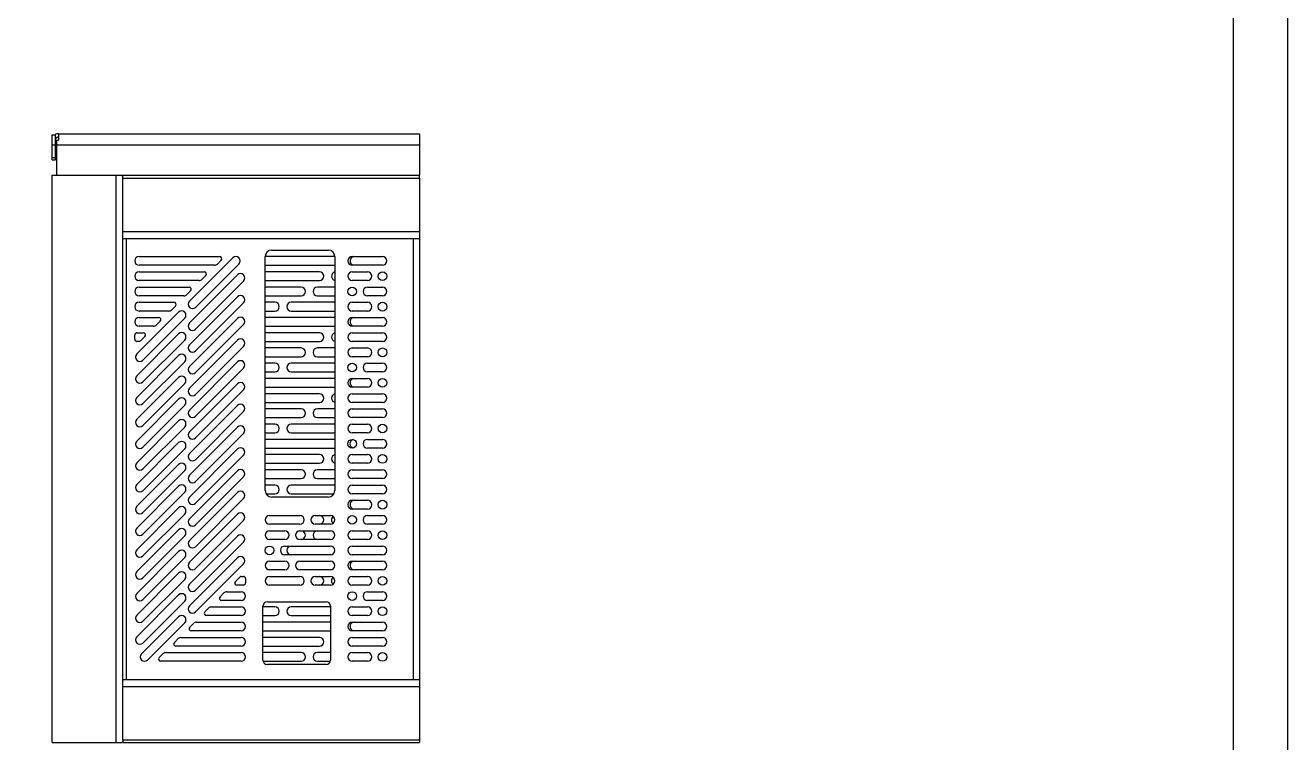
# Model space of a CAD drawing. Header units: millimetres. Extents: x -177 to 18421, y -5017 to 3255.
# Drawn here: x 4668 to 5248, y 1570 to 1900 of the extents above; entities that cross this region are included whole.
import ezdxf

# ---------------------------------------------------------------- set-up
doc = ezdxf.new("R2010")
doc.units = ezdxf.units.MM
doc.header["$LTSCALE"] = 46.255
doc.layers.get('0').update_dxf_attribs({"linetype": 'CONTINUOUS'})

msp = doc.modelspace()

# ---------------------------------------------------------------- linework, layer by layer
at = {"color": 3, "linetype": 'Continuous'}
for p, q in [((4679.96, 1837.986), (4679.96, 1849.486)), ((4681.96, 1846.986), (4681.96, 1830.952)), ((4681.96, 1846.986), (4682.96, 1846.986)), ((4682.96, 1849.986), (4682.96, 1846.986)), ((4682.96, 1849.986), (4848.96, 1849.986)), ((4848.96, 1849.986), (4848.96, 1830.952)), ((4681.96, 1844.786), (4848.96, 1844.786)), ((4679.96, 1570.12), (4679.96, 1830.852)), ((4679.96, 1830.852), (4712.058, 1830.852)), ((4681.96, 1830.952), (4848.96, 1830.952)), ((4707.454, 1830.852), (4707.437, 1830.952)), ((4708.932, 1830.852), (4708.914, 1830.952)), ((4709.46, 1570.12), (4709.46, 1830.852)), ((4712.46, 1830.465), (4712.339, 1830.465)), ((4712.46, 1571.419), (4712.46, 1829.553)), ((4712.46, 1829.553), (4848.96, 1829.553)), ((4824.988, 1830.852), (4825.006, 1830.952)), ((4826.465, 1830.852), (4826.483, 1830.952)), ((4848.96, 1829.553), (4848.96, 1571.419)), ((4712.46, 1805.073), (4848.96, 1805.073)), ((4712.46, 1801.869), (4848.96, 1801.869)), ((4713.96, 1801.869), (4713.96, 1599.103)), ((4845.96, 1801.869), (4845.96, 1599.103)), ((4780.96, 1796.486), (4806.96, 1796.486)), ((4719.96, 1793.489), (4756.975, 1793.489)), ((4754.56, 1789.489), (4719.96, 1789.489)), ((4743.131, 1772.989), (4763.046, 1792.903)), ((4765.874, 1790.075), (4745.96, 1770.161)), ((4757.682, 1791.782), (4755.975, 1790.075)), ((4777.96, 1685.986), (4777.96, 1793.486)), ((4809.96, 1793.486), (4809.96, 1685.986)), ((4817.96, 1793.486), (4831.96, 1793.486)), ((4831.96, 1789.486), (4817.96, 1789.486)), ((4719.96, 1786.489), (4749.975, 1786.489)), ((4743.131, 1762.989), (4765.217, 1785.075)), ((4750.682, 1784.782), (4748.975, 1783.075)), ((4817.96, 1786.486), (4824.96, 1786.486)), ((4747.56, 1782.489), (4719.96, 1782.489)), ((4719.96, 1779.489), (4742.975, 1779.489)), ((4743.682, 1777.782), (4741.975, 1776.075)), ((4768.046, 1782.246), (4745.96, 1760.161)), ((4824.96, 1782.486), (4817.96, 1782.486)), ((4824.96, 1779.486), (4831.96, 1779.486)), ((4740.56, 1775.489), (4719.96, 1775.489)), ((4719.96, 1772.489), (4735.975, 1772.489)), ((4743.131, 1752.989), (4765.217, 1775.075)), ((4768.046, 1772.246), (4745.96, 1750.161)), ((4817.96, 1772.486), (4824.96, 1772.486)), ((4831.96, 1775.486), (4824.96, 1775.486)), ((4718.874, 1748.732), (4738.131, 1767.989)), ((4733.56, 1768.489), (4719.96, 1768.489)), ((4719.96, 1765.489), (4728.975, 1765.489)), ((4740.96, 1765.161), (4721.702, 1745.903)), ((4736.682, 1770.782), (4734.975, 1769.075)), ((4824.96, 1768.486), (4817.96, 1768.486)), ((4817.96, 1765.486), (4831.96, 1765.486)), ((4726.56, 1761.489), (4719.96, 1761.489)), ((4729.682, 1763.782), (4727.975, 1762.075)), ((4743.131, 1742.989), (4765.217, 1765.075)), ((4768.046, 1762.246), (4745.96, 1740.161)), ((4831.96, 1761.486), (4817.96, 1761.486)), ((4717.96, 1755.489), (4717.96, 1757.489)), ((4718.874, 1738.732), (4738.131, 1757.989)), ((4718.96, 1758.489), (4721.975, 1758.489)), ((4719.975, 1754.489), (4718.96, 1754.489)), ((4722.682, 1756.782), (4720.682, 1754.782)), ((4740.96, 1755.161), (4721.702, 1735.903)), ((4743.131, 1732.989), (4765.217, 1755.075)), ((4817.96, 1758.486), (4831.96, 1758.486)), ((4831.96, 1754.486), (4817.96, 1754.486)), ((4718.874, 1728.732), (4738.131, 1747.989)), ((4768.046, 1752.246), (4745.96, 1730.161)), ((4817.96, 1751.486), (4824.96, 1751.486)), ((4740.96, 1745.161), (4721.702, 1725.903)), ((4743.131, 1722.989), (4765.217, 1745.075)), ((4768.046, 1742.246), (4745.96, 1720.161)), ((4824.96, 1747.486), (4817.96, 1747.486)), ((4824.96, 1744.486), (4831.96, 1744.486)), ((4718.874, 1718.732), (4738.131, 1737.989)), ((4817.96, 1737.486), (4824.96, 1737.486)), ((4831.96, 1740.486), (4824.96, 1740.486)), ((4740.96, 1735.161), (4721.702, 1715.903)), ((4743.131, 1712.989), (4765.217, 1735.075)), ((4768.046, 1732.246), (4745.96, 1710.161)), ((4824.96, 1733.486), (4817.96, 1733.486)), ((4817.96, 1730.486), (4831.96, 1730.486)), ((4718.874, 1708.732), (4738.131, 1727.989)), ((4740.96, 1725.161), (4721.702, 1705.903)), ((4743.131, 1702.989), (4765.217, 1725.075)), ((4831.96, 1726.486), (4817.96, 1726.486)), ((4768.046, 1722.246), (4745.96, 1700.161)), ((4817.96, 1723.486), (4831.96, 1723.486)), ((4831.96, 1719.486), (4817.96, 1719.486)), ((4718.874, 1698.732), (4738.131, 1717.989)), ((4740.96, 1715.161), (4721.702, 1695.903)), ((4743.131, 1692.989), (4765.217, 1715.075)), ((4817.96, 1716.486), (4824.96, 1716.486)), ((4718.874, 1688.732), (4738.131, 1707.989)), ((4768.046, 1712.246), (4745.96, 1690.161)), ((4824.96, 1712.486), (4817.96, 1712.486)), ((4824.96, 1709.486), (4831.96, 1709.486)), ((4740.96, 1705.161), (4721.702, 1685.903)), ((4743.131, 1682.989), (4765.217, 1705.075)), ((4768.046, 1702.246), (4745.96, 1680.161)), ((4817.96, 1702.486), (4824.96, 1702.486)), ((4831.96, 1705.486), (4824.96, 1705.486)), ((4718.874, 1678.732), (4738.131, 1697.989)), ((4824.96, 1698.486), (4817.96, 1698.486)), ((4817.96, 1695.486), (4831.96, 1695.486)), ((4740.96, 1695.161), (4721.702, 1675.903)), ((4743.131, 1672.989), (4765.217, 1695.075)), ((4768.046, 1692.246), (4745.96, 1670.161)), ((4831.96, 1691.486), (4817.96, 1691.486)), ((4718.874, 1668.732), (4738.131, 1687.989)), ((4740.96, 1685.161), (4721.702, 1665.903)), ((4743.131, 1662.989), (4765.217, 1685.075)), ((4817.96, 1688.486), (4831.96, 1688.486)), ((4831.96, 1684.486), (4817.96, 1684.486)), ((4768.046, 1682.246), (4745.96, 1660.161)), ((4806.96, 1682.986), (4780.96, 1682.986)), ((4817.96, 1681.486), (4824.96, 1681.486)), ((4718.874, 1658.732), (4738.131, 1677.989)), ((4740.96, 1675.161), (4721.702, 1655.903)), ((4743.131, 1652.989), (4765.217, 1675.075)), ((4768.046, 1672.246), (4745.96, 1650.161)), ((4779.96, 1674.486), (4793.96, 1674.486)), ((4800.96, 1674.486), (4807.96, 1674.486)), ((4824.96, 1677.486), (4817.96, 1677.486)), ((4824.96, 1674.486), (4831.96, 1674.486)), ((4718.874, 1648.732), (4738.131, 1667.989)), ((4793.96, 1670.486), (4779.96, 1670.486)), ((4779.96, 1667.486), (4786.96, 1667.486)), ((4793.96, 1667.486), (4807.96, 1667.486)), ((4807.96, 1670.486), (4800.96, 1670.486)), ((4817.96, 1667.486), (4824.96, 1667.486)), ((4831.96, 1670.486), (4824.96, 1670.486)), ((4740.96, 1665.161), (4721.702, 1645.903)), ((4743.131, 1642.989), (4765.217, 1665.075)), ((4768.046, 1662.246), (4745.96, 1640.161)), ((4786.96, 1663.486), (4779.96, 1663.486)), ((4807.96, 1663.486), (4793.96, 1663.486)), ((4824.96, 1663.486), (4817.96, 1663.486)), ((4718.874, 1638.732), (4738.131, 1657.989)), ((4740.96, 1655.161), (4721.702, 1635.903)), ((4743.131, 1632.989), (4765.217, 1655.075)), ((4786.96, 1660.486), (4807.96, 1660.486)), ((4807.96, 1656.486), (4786.96, 1656.486)), ((4817.96, 1660.486), (4831.96, 1660.486)), ((4831.96, 1656.486), (4817.96, 1656.486)), ((4768.046, 1652.246), (4745.96, 1630.161)), ((4779.96, 1653.486), (4786.96, 1653.486)), ((4786.96, 1649.486), (4779.96, 1649.486)), ((4793.96, 1653.486), (4807.96, 1653.486)), ((4807.96, 1649.486), (4793.96, 1649.486)), ((4817.96, 1653.486), (4831.96, 1653.486)), ((4831.96, 1649.486), (4817.96, 1649.486)), ((4718.874, 1628.732), (4738.131, 1647.989)), ((4740.96, 1645.161), (4721.702, 1625.903)), ((4764.238, 1644.196), (4766.238, 1646.196)), ((4766.945, 1646.489), (4767.96, 1646.489)), ((4768.96, 1645.489), (4768.96, 1643.489)), ((4779.96, 1646.486), (4793.96, 1646.486)), ((4800.96, 1646.486), (4807.96, 1646.486)), ((4817.96, 1646.486), (4824.96, 1646.486)), ((4718.874, 1618.732), (4738.131, 1637.989)), ((4757.238, 1637.196), (4758.945, 1638.903)), ((4760.359, 1639.489), (4766.96, 1639.489)), ((4767.96, 1642.489), (4764.945, 1642.489)), ((4793.96, 1642.486), (4779.96, 1642.486)), ((4807.96, 1642.486), (4800.96, 1642.486)), ((4824.96, 1642.486), (4817.96, 1642.486)), ((4824.96, 1639.486), (4831.96, 1639.486)), ((4740.96, 1635.161), (4721.702, 1615.903)), ((4750.238, 1630.196), (4751.945, 1631.903)), ((4753.359, 1632.489), (4766.96, 1632.489)), ((4766.96, 1635.489), (4757.945, 1635.489)), ((4776.96, 1608.086), (4776.96, 1632.886)), ((4778.96, 1634.886), (4805.96, 1634.886)), ((4807.96, 1632.886), (4807.96, 1608.086)), ((4817.96, 1632.486), (4824.96, 1632.486)), ((4831.96, 1635.486), (4824.96, 1635.486)), ((4721.046, 1610.903), (4738.131, 1627.989)), ((4766.96, 1628.489), (4750.945, 1628.489)), ((4824.96, 1628.486), (4817.96, 1628.486)), ((4740.96, 1625.161), (4723.874, 1608.075)), ((4743.238, 1623.196), (4744.945, 1624.903)), ((4766.96, 1621.489), (4743.945, 1621.489)), ((4746.359, 1625.489), (4766.96, 1625.489)), ((4817.96, 1625.486), (4831.96, 1625.486)), ((4831.96, 1621.486), (4817.96, 1621.486)), ((4736.238, 1616.196), (4737.945, 1617.903)), ((4766.96, 1614.489), (4736.945, 1614.489)), ((4739.359, 1618.489), (4766.96, 1618.489)), ((4817.96, 1618.486), (4831.96, 1618.486)), ((4831.96, 1614.486), (4817.96, 1614.486)), ((4729.238, 1609.196), (4730.945, 1610.903)), ((4732.359, 1611.489), (4766.96, 1611.489)), ((4817.96, 1611.486), (4824.96, 1611.486)), ((4766.96, 1607.489), (4729.945, 1607.489)), ((4805.96, 1606.086), (4778.96, 1606.086)), ((4824.96, 1607.486), (4817.96, 1607.486)), ((4712.46, 1599.103), (4848.96, 1599.103)), ((4712.46, 1595.899), (4848.96, 1595.899)), ((4679.96, 1570.12), (4712.058, 1570.12)), ((4712.46, 1571.419), (4848.96, 1571.419))]:
    msp.add_line(p, q, dxfattribs=at)
at = {"color": 7, "linetype": 'Continuous'}
for p, q in [((4679.96, 1849.486), (4681.46, 1849.486)), ((4681.46, 1837.986), (4681.46, 1849.486)), ((4679.96, 1844.786), (4681.46, 1844.786)), ((4679.96, 1838.986), (4681.46, 1838.986)), ((4679.96, 1837.986), (4681.46, 1837.986)), ((4712.46, 1829.553), (4712.46, 1830.852)), ((4712.46, 1830.852), (4848.96, 1830.852)), ((4848.96, 1829.553), (4848.96, 1830.852)), ((4809.96, 1793.486), (4777.96, 1793.486)), ((4777.96, 1789.486), (4809.96, 1789.486)), ((4802.96, 1786.486), (4777.96, 1786.486)), ((4777.96, 1782.486), (4802.96, 1782.486)), ((4794.46, 1779.486), (4777.96, 1779.486)), ((4809.96, 1779.486), (4801.96, 1779.486)), ((4777.96, 1775.486), (4794.46, 1775.486)), ((4782.46, 1772.486), (4777.96, 1772.486)), ((4809.96, 1772.486), (4789.96, 1772.486)), ((4801.96, 1775.486), (4809.96, 1775.486)), ((4777.96, 1768.486), (4782.46, 1768.486)), ((4809.96, 1765.486), (4777.96, 1765.486)), ((4789.96, 1768.486), (4809.96, 1768.486)), ((4777.96, 1761.486), (4809.96, 1761.486)), ((4802.96, 1758.486), (4777.96, 1758.486)), ((4777.96, 1754.486), (4802.96, 1754.486)), ((4794.46, 1751.486), (4777.96, 1751.486)), ((4809.96, 1751.486), (4801.96, 1751.486)), ((4777.96, 1747.486), (4794.46, 1747.486)), ((4782.46, 1744.486), (4777.96, 1744.486)), ((4809.96, 1744.486), (4789.96, 1744.486)), ((4801.96, 1747.486), (4809.96, 1747.486)), ((4777.96, 1740.486), (4782.46, 1740.486)), ((4809.96, 1737.486), (4777.96, 1737.486)), ((4789.96, 1740.486), (4809.96, 1740.486)), ((4777.96, 1733.486), (4809.96, 1733.486)), ((4802.96, 1730.486), (4777.96, 1730.486)), ((4777.96, 1726.486), (4802.96, 1726.486)), ((4794.46, 1723.486), (4777.96, 1723.486)), ((4777.96, 1719.486), (4794.46, 1719.486)), ((4809.96, 1723.486), (4801.96, 1723.486)), ((4801.96, 1719.486), (4809.96, 1719.486)), ((4782.46, 1716.486), (4777.96, 1716.486)), ((4809.96, 1716.486), (4789.96, 1716.486)), ((4777.96, 1712.486), (4782.46, 1712.486)), ((4809.96, 1709.486), (4777.96, 1709.486)), ((4789.96, 1712.486), (4809.96, 1712.486)), ((4777.96, 1705.486), (4809.96, 1705.486)), ((4802.96, 1702.486), (4777.96, 1702.486)), ((4777.96, 1698.486), (4802.96, 1698.486)), ((4794.46, 1695.486), (4777.96, 1695.486)), ((4809.96, 1695.486), (4801.96, 1695.486)), ((4777.96, 1691.486), (4794.46, 1691.486)), ((4801.96, 1691.486), (4809.96, 1691.486)), ((4782.46, 1688.486), (4777.96, 1688.486)), ((4778.423, 1684.486), (4782.46, 1684.486)), ((4809.96, 1688.486), (4789.96, 1688.486)), ((4789.96, 1684.486), (4809.496, 1684.486)), ((4782.46, 1632.486), (4776.96, 1632.486)), ((4807.96, 1632.486), (4789.96, 1632.486)), ((4776.96, 1628.486), (4782.46, 1628.486)), ((4789.96, 1628.486), (4807.96, 1628.486)), ((4807.96, 1625.486), (4776.96, 1625.486)), ((4776.96, 1621.486), (4807.96, 1621.486)), ((4802.96, 1618.486), (4776.96, 1618.486)), ((4776.96, 1614.486), (4802.96, 1614.486)), ((4794.46, 1611.486), (4776.96, 1611.486)), ((4807.96, 1611.486), (4801.96, 1611.486)), ((4777.079, 1607.486), (4794.46, 1607.486)), ((4801.96, 1607.486), (4807.84, 1607.486)), ((4712.46, 1571.419), (4712.46, 1570.12)), ((4712.46, 1570.12), (4848.96, 1570.12)), ((4848.96, 1571.419), (4848.96, 1570.12))]:
    msp.add_line(p, q, dxfattribs=at)
for points in [[(3698.242, 1111.998), (5248.242, 1111.998), (5248.242, 2211.998), (3698.242, 2211.998)], [(3723.242, 1136.998), (5223.242, 1136.998), (5223.242, 2186.998), (3723.242, 2186.998)]]:
    msp.add_lwpolyline(points, close=True, dxfattribs=at)
at = {"color": 3, "linetype": 'Continuous'}
for centre in [(4831.96, 1784.486), (4817.96, 1777.486), (4831.96, 1770.486), (4831.96, 1749.486), (4817.96, 1742.486), (4831.96, 1735.486), (4831.96, 1714.486), (4817.96, 1707.486), (4831.96, 1700.486), (4831.96, 1679.486), (4817.96, 1672.486), (4831.96, 1665.486), (4779.96, 1658.486), (4831.96, 1644.486), (4817.96, 1637.486), (4831.96, 1630.486), (4831.96, 1609.486)]:
    msp.add_circle(centre, 2, dxfattribs=at)
for centre, radius, start, end in [((4682.96, 1846.986), 3, 90, 121.874773), ((4780.96, 1793.486), 3, 90, 180), ((4806.96, 1793.486), 3, 0, 90), ((4719.96, 1791.489), 2, 90, 270), ((4754.56, 1791.489), 2, 270, 315), ((4756.975, 1792.489), 1, 315, 90), ((4764.46, 1791.489), 2, 315, 135), ((4817.96, 1791.486), 2, 90, 270), ((4831.96, 1791.486), 2, 270, 90), ((4719.96, 1784.489), 2, 90, 270), ((4747.56, 1784.489), 2, 270, 315), ((4749.975, 1785.489), 1, 315, 90), ((4766.631, 1783.661), 2, 315, 135), ((4817.96, 1784.486), 2, 90, 270), ((4824.96, 1784.486), 2, 270, 90), ((4719.96, 1777.489), 2, 90, 270), ((4742.975, 1778.489), 1, 315, 90), ((4824.96, 1777.486), 2, 90, 270), ((4831.96, 1777.486), 2, 270, 90), ((4719.96, 1770.489), 2, 90, 270), ((4735.975, 1771.489), 1, 315, 90), ((4740.56, 1777.489), 2, 270, 315), ((4744.546, 1771.575), 2, 135, 315), ((4766.631, 1773.661), 2, 315, 135), ((4817.96, 1770.486), 2, 90, 270), ((4824.96, 1770.486), 2, 270, 90), ((4719.96, 1763.489), 2, 90, 270), ((4728.975, 1764.489), 1, 315, 90), ((4733.56, 1770.489), 2, 270, 315), ((4739.546, 1766.575), 2, 315, 135), ((4766.631, 1763.661), 2, 315, 135), ((4817.96, 1763.486), 2, 90, 270), ((4831.96, 1763.486), 2, 270, 90), ((4726.56, 1763.489), 2, 270, 315), ((4744.546, 1761.575), 2, 135, 315), ((4718.96, 1757.489), 1, 90, 180), ((4718.96, 1755.489), 1, 180, 270), ((4719.975, 1755.489), 1, 270, 315), ((4721.975, 1757.489), 1, 315, 90), ((4739.546, 1756.575), 2, 315, 135), ((4766.631, 1753.661), 2, 315, 135), ((4817.96, 1756.486), 2, 90, 270), ((4831.96, 1756.486), 2, 270, 90), ((4720.288, 1747.317), 2, 135, 315), ((4739.546, 1746.575), 2, 315, 135), ((4744.546, 1751.575), 2, 135, 315), ((4817.96, 1749.486), 2, 90, 270), ((4824.96, 1749.486), 2, 270, 90), ((4744.546, 1741.575), 2, 135, 315), ((4766.631, 1743.661), 2, 315, 135), ((4824.96, 1742.486), 2, 90, 270), ((4831.96, 1742.486), 2, 270, 90), ((4720.288, 1737.317), 2, 135, 315), ((4739.546, 1736.575), 2, 315, 135), ((4817.96, 1735.486), 2, 90, 270), ((4824.96, 1735.486), 2, 270, 90), ((4744.546, 1731.575), 2, 135, 315), ((4766.631, 1733.661), 2, 315, 135), ((4817.96, 1728.486), 2, 90, 270), ((4831.96, 1728.486), 2, 270, 90), ((4720.288, 1727.317), 2, 135, 315), ((4739.546, 1726.575), 2, 315, 135), ((4766.631, 1723.661), 2, 315, 135), ((4720.288, 1717.317), 2, 135, 315), ((4744.546, 1721.575), 2, 135, 315), ((4817.96, 1721.486), 2, 90, 270), ((4831.96, 1721.486), 2, 270, 90), ((4739.546, 1716.575), 2, 315, 135), ((4744.546, 1711.575), 2, 135, 315), ((4766.631, 1713.661), 2, 315, 135), ((4817.96, 1714.486), 2, 90, 270), ((4824.96, 1714.486), 2, 270, 90), ((4720.288, 1707.317), 2, 135, 315), ((4739.546, 1706.575), 2, 315, 135), ((4824.96, 1707.486), 2, 90, 270), ((4831.96, 1707.486), 2, 270, 90), ((4744.546, 1701.575), 2, 135, 315), ((4766.631, 1703.661), 2, 315, 135), ((4817.96, 1700.486), 2, 90, 270), ((4824.96, 1700.486), 2, 270, 90), ((4720.288, 1697.317), 2, 135, 315), ((4739.546, 1696.575), 2, 315, 135), ((4766.631, 1693.661), 2, 315, 135), ((4817.96, 1693.486), 2, 90, 270), ((4831.96, 1693.486), 2, 270, 90), ((4744.546, 1691.575), 2, 135, 315), ((4720.288, 1687.317), 2, 135, 315), ((4739.546, 1686.575), 2, 315, 135), ((4766.631, 1683.661), 2, 315, 135), ((4780.96, 1685.986), 3, 180, 270), ((4806.96, 1685.986), 3, 270, 0), ((4817.96, 1686.486), 2, 90, 270), ((4831.96, 1686.486), 2, 270, 90), ((4720.288, 1677.317), 2, 135, 315), ((4739.546, 1676.575), 2, 315, 135), ((4744.546, 1681.575), 2, 135, 315), ((4817.96, 1679.486), 2, 90, 270), ((4824.96, 1679.486), 2, 270, 90), ((4744.546, 1671.575), 2, 135, 315), ((4766.631, 1673.661), 2, 315, 135), ((4779.96, 1672.486), 2, 90, 270), ((4793.96, 1672.486), 2, 270, 90), ((4800.96, 1672.486), 2, 90, 270), ((4807.96, 1672.486), 2, 270, 90), ((4824.96, 1672.486), 2, 90, 270), ((4831.96, 1672.486), 2, 270, 90), ((4720.288, 1667.317), 2, 135, 315), ((4739.546, 1666.575), 2, 315, 135), ((4779.96, 1665.486), 2, 90, 270), ((4786.96, 1665.486), 2, 270, 90), ((4793.96, 1665.486), 2, 90, 270), ((4807.96, 1665.486), 2, 270, 90), ((4817.96, 1665.486), 2, 90, 270), ((4824.96, 1665.486), 2, 270, 90), ((4744.546, 1661.575), 2, 135, 315), ((4766.631, 1663.661), 2, 315, 135), ((4720.288, 1657.317), 2, 135, 315), ((4739.546, 1656.575), 2, 315, 135), ((4766.631, 1653.661), 2, 315, 135), ((4786.96, 1658.486), 2, 90, 270), ((4807.96, 1658.486), 2, 270, 90), ((4817.96, 1658.486), 2, 90, 270), ((4831.96, 1658.486), 2, 270, 90), ((4744.546, 1651.575), 2, 135, 315), ((4779.96, 1651.486), 2, 90, 270), ((4786.96, 1651.486), 2, 270, 90), ((4793.96, 1651.486), 2, 90, 270), ((4807.96, 1651.486), 2, 270, 90), ((4817.96, 1651.486), 2, 90, 270), ((4831.96, 1651.486), 2, 270, 90), ((4720.288, 1647.317), 2, 135, 315), ((4739.546, 1646.575), 2, 315, 135), ((4764.945, 1643.489), 1, 135, 270), ((4766.945, 1645.489), 1, 90, 135), ((4767.96, 1645.489), 1, 0, 90), ((4767.96, 1643.489), 1, 270, 0), ((4779.96, 1644.486), 2, 90, 270), ((4793.96, 1644.486), 2, 270, 90), ((4800.96, 1644.486), 2, 90, 270), ((4807.96, 1644.486), 2, 270, 90), ((4817.96, 1644.486), 2, 90, 270), ((4824.96, 1644.486), 2, 270, 90), ((4720.288, 1637.317), 2, 135, 315), ((4739.546, 1636.575), 2, 315, 135), ((4744.546, 1641.575), 2, 135, 315), ((4760.359, 1637.489), 2, 90, 135), ((4766.96, 1637.489), 2, 270, 90), ((4824.96, 1637.486), 2, 90, 270), ((4831.96, 1637.486), 2, 270, 90), ((4744.546, 1631.575), 2, 135, 315), ((4753.359, 1630.489), 2, 90, 135), ((4757.945, 1636.489), 1, 135, 270), ((4766.96, 1630.489), 2, 270, 90), ((4778.96, 1632.886), 2, 90, 180), ((4805.96, 1632.886), 2, 0, 90), ((4817.96, 1630.486), 2, 90, 270), ((4824.96, 1630.486), 2, 270, 90), ((4720.288, 1627.317), 2, 135, 315), ((4739.546, 1626.575), 2, 315, 135), ((4750.945, 1629.489), 1, 135, 270), ((4743.945, 1622.489), 1, 135, 270), ((4746.359, 1623.489), 2, 90, 135), ((4766.96, 1623.489), 2, 270, 90), ((4817.96, 1623.486), 2, 90, 270), ((4831.96, 1623.486), 2, 270, 90), ((4720.288, 1617.317), 2, 135, 315), ((4736.945, 1615.489), 1, 135, 270), ((4739.359, 1616.489), 2, 90, 135), ((4766.96, 1616.489), 2, 270, 90), ((4817.96, 1616.486), 2, 90, 270), ((4831.96, 1616.486), 2, 270, 90), ((4722.46, 1609.489), 2, 135, 315), ((4729.945, 1608.489), 1, 135, 270), ((4732.359, 1609.489), 2, 90, 135), ((4766.96, 1609.489), 2, 270, 90), ((4817.96, 1609.486), 2, 90, 270), ((4824.96, 1609.486), 2, 270, 90), ((4778.96, 1608.086), 2, 180, 270), ((4805.96, 1608.086), 2, 270, 0)]:
    msp.add_arc(centre, radius, start, end, dxfattribs=at)
at = {"color": 7, "linetype": 'Continuous'}
for centre, radius, start, end in [((4682.96, 1846.986), 1.5, 90, 168.537168), ((4818.96, 1791.486), 2, 90, 247.5), ((4802.96, 1784.486), 2, 270, 90), ((4810.46, 1784.486), 2, 104.872963, 255.127037), ((4794.46, 1777.486), 2, 270, 90), ((4801.96, 1777.486), 2, 90, 270), ((4782.46, 1770.486), 2, 270, 90), ((4789.96, 1770.486), 2, 90, 270), ((4818.96, 1763.486), 2, 90, 247.5), ((4802.96, 1756.486), 2, 270, 90), ((4810.46, 1756.486), 2, 104.872963, 255.127037), ((4794.46, 1749.486), 2, 270, 90), ((4801.96, 1749.486), 2, 90, 270), ((4782.46, 1742.486), 2, 270, 90), ((4789.96, 1742.486), 2, 90, 270), ((4818.96, 1735.486), 2, 90, 247.5), ((4802.96, 1728.486), 2, 270, 90), ((4810.46, 1728.486), 2, 104.872963, 255.127037), ((4794.46, 1721.486), 2, 270, 90), ((4801.96, 1721.486), 2, 90, 270), ((4782.46, 1714.486), 2, 270, 90), ((4789.96, 1714.486), 2, 90, 270), ((4818.96, 1707.486), 2, 104.872963, 257.011479), ((4802.96, 1700.486), 2, 270, 90), ((4810.46, 1700.486), 2, 104.872963, 255.127037), ((4794.46, 1693.486), 2, 270, 90), ((4801.96, 1693.486), 2, 90, 270), ((4782.46, 1686.486), 2, 270, 90), ((4789.96, 1686.486), 2, 90, 270), ((4818.96, 1679.486), 2, 90, 247.5), ((4802.96, 1672.486), 2, 270, 90), ((4810.46, 1672.486), 2, 129.360097, 230.639903), ((4794.46, 1665.486), 2, 292.5, 67.5), ((4801.96, 1665.486), 2, 90, 270), ((4789.96, 1658.486), 2, 90, 270), ((4818.96, 1651.486), 2, 90, 247.5), ((4802.96, 1644.486), 2, 270, 90), ((4810.46, 1644.486), 2, 129.360097, 230.639903), ((4782.46, 1630.486), 2, 270, 90), ((4789.96, 1630.486), 2, 90, 270), ((4818.96, 1623.486), 2, 90, 247.5), ((4802.96, 1616.486), 2, 270, 90), ((4794.46, 1609.486), 2, 270, 90), ((4801.96, 1609.486), 2, 90, 270)]:
    msp.add_arc(centre, radius, start, end, dxfattribs=at)
at = {"color": 3, "linetype": 'Continuous'}
for points in [[(4712.058, 1830.852), (4712.176, 1830.734), (4712.28, 1830.597), (4712.352, 1830.447)], [(4712.058, 1570.12), (4712.176, 1570.238), (4712.28, 1570.374), (4712.352, 1570.525)]]:
    msp.add_open_spline(points, degree=3, dxfattribs=at)

doc.saveas('drawing.dxf')
